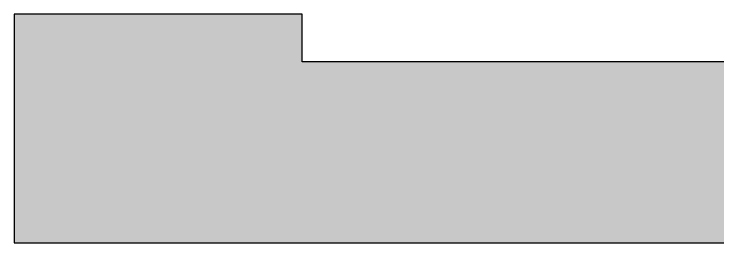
# Model space of a CAD drawing. Header units: inches. Extents: x -1176 to 1551, y -3558 to 978.
# Drawn here: x -902.3 to -828.4, y 789.9 to 813.9 of the extents above; entities that cross this region are included whole.
import ezdxf

# ---------------------------------------------------------------- set-up
doc = ezdxf.new("R2010")
doc.units = ezdxf.units.IN
doc.header["$MEASUREMENT"] = 0
doc.layers.add('A-WALL', color=113, linetype='Continuous', lineweight=18)
doc.layers.add('A-WALL-PATT', color=111, linetype='Continuous', lineweight=18)

msp = doc.modelspace()

# ---------------------------------------------------------------- hatches: boundary and pattern name
at = {"layer": 'A-WALL-PATT', "lineweight": 9}
h = msp.add_hatch(color=7, dxfattribs=at)
h.paths.add_polyline_path([(-939.812, 789.874), (-939.812, 813.874), (-1035.062, 813.874), (-1035.062, 789.874), (-944.74, 789.874)], flags=0)
h.paths.add_polyline_path([(-902.312, 789.874), (-872.062, 789.874), (-872.062, 813.874), (-902.312, 813.874)], flags=0)
h = msp.add_hatch(color=7, dxfattribs=at)
h.paths.add_polyline_path([(-756.674, 789.874), (-732.062, 789.874), (-732.062, 808.874), (-786.566, 808.874), (-786.566, 789.874), (-780.183, 789.874)], flags=0)
h.paths.add_polyline_path([(-824.066, 789.874), (-824.066, 808.874), (-872.062, 808.874), (-872.062, 789.874), (-827.199, 789.874)], flags=0)

# ---------------------------------------------------------------- linework, layer by layer
at = {"layer": 'A-WALL', "color": 8, "lineweight": 30}
for p, q in [((-872.062, 813.874), (-902.312, 813.874)), ((-902.312, 813.874), (-902.312, 789.874)), ((-872.062, 808.874), (-872.062, 813.874)), ((-824.066, 808.874), (-872.062, 808.874)), ((-902.312, 789.874), (-824.066, 789.874))]:
    msp.add_line(p, q, dxfattribs=at)

doc.saveas('drawing.dxf')
